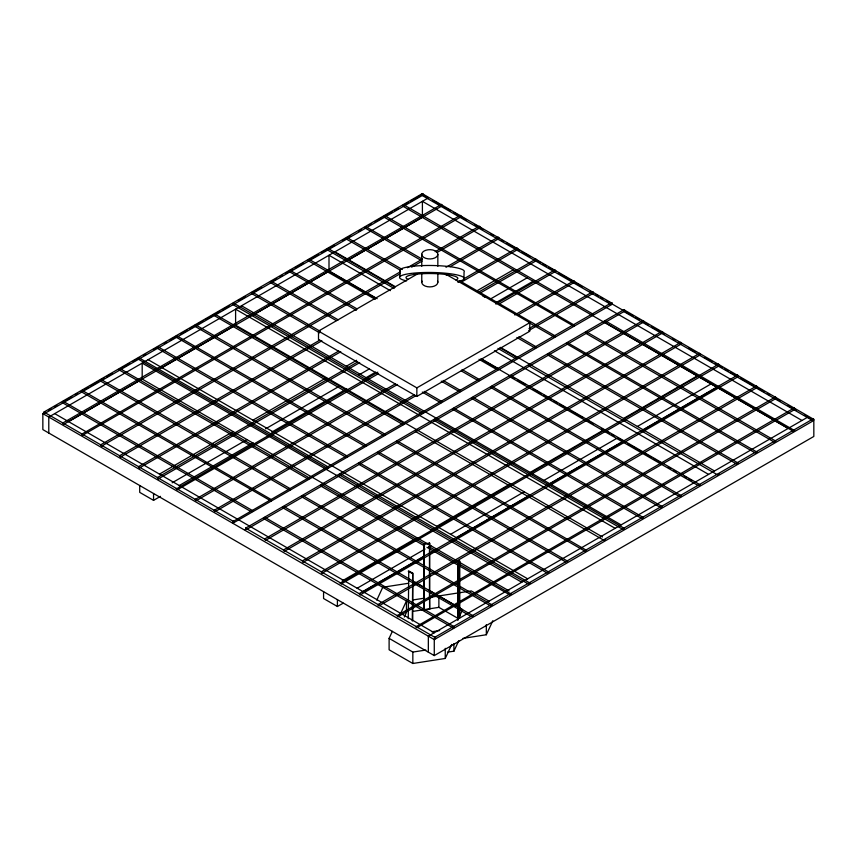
<?xml version="1.0" encoding="UTF-8"?>
<svg xmlns="http://www.w3.org/2000/svg" width="857" height="857" viewBox="0 0 857 857"><rect width="100%" height="100%" fill="white"/><g stroke="black" fill="none" stroke-linecap="round" stroke-linejoin="round"><path stroke-width="1.29" d="M399.791 276.8L399.908 269.805M463.937 279.071L464.055 272.087A32.287 5.453 0.9 0 0 431.457 265.488A32.287 5.453 0.9 0 0 400.048 271.23M101.276 380.058L101.008 379.469L100.226 380.154M176.917 336.383L176.66 335.794L175.878 336.48M213.629 315.022L214.604 313.994L403.818 423.272M246.034 528.362L245.241 529.744L246.034 528.362L435.163 637.544L434.36 638.936L435.163 637.544M265.102 517.992L264.834 517.403L264.063 518.089M328.22 249.023L327.524 248.626L327.181 249.783L394.156 288.488M377.455 452.946L378.43 451.928L567.645 561.196M492.047 386.957L491.789 386.378L491.007 387.064M516.235 358.697L517.296 357.755L516.396 359.062M528.758 583.981L529.872 583.167M567.698 343.282L567.43 342.693L566.659 343.389M755.713 452.946L756.774 452.003M794.653 430.632L605.374 320.893L604.431 321.739M81.811 434.145L460.23 215.396L461.195 216.414L460.627 216.093M82.925 434.96L81.972 433.781M158.17 478.87L157.624 477.456L357.744 361.922M158.577 478.635L157.624 477.456M176.392 488.918L377.808 372.174M176.542 488.372L177.345 489.765L378.612 373.556M195.364 500.027L195.45 499.288L395.57 383.754M195.45 499.288L196.253 500.681L397.53 384.482M214.614 511.458L214.368 510.215L414.477 394.681M233.115 521.495L611.534 302.746L612.327 303.207L612.337 304.139L234.079 522.524C233.554 520.403 230.929 523.584 234.079 522.524M246.752 529.208L245.798 528.03L246.355 529.444M264.567 539.503L265.263 539.096L265.52 540.338M283.538 550.612L283.624 549.873L661.883 331.488L662.686 331.948L662.686 332.88L284.428 551.255L283.624 549.873M302.939 562.138L302.542 560.789L680.79 342.404L681.744 343.582M321.857 573.054L321.45 571.705L699.708 353.33L700.597 354.627M322.403 572.883L321.568 571.673M340.218 583.178L718.616 364.246L719.516 365.553M340.368 582.631L341.257 583.928L719.419 365.639L718.616 365.168M359.276 593.547L360.079 594.94L738.338 376.555L738.338 375.623L737.534 375.162L359.19 593.633M378.312 605.567L378.194 604.464L756.442 386.078L757.245 386.55L757.245 387.471L378.998 605.856M396.941 615.755L775.36 397.005L776.324 398.023L775.36 397.005M398.055 616.569L397.102 615.38M415.87 626.853L794.268 407.921L795.157 409.228M416.02 626.306L416.909 627.613M478.977 226.677L479.545 226.355L480.091 227.491M434.928 637.222L435.731 638.615L434.928 637.222L813.186 418.837L814.075 419.491L813.732 420.251M497.906 237.785L498.453 237.271L498.945 238.535L450.279 266.666M516.878 248.894L517.371 248.187L517.864 249.462L461.087 282.264M495.796 304.053L554.79 269.987L555.69 271.294M573.558 281.46L574.254 281.053L574.597 282.21L517.832 315.022M590.344 291.434C591.823 294.669 593.076 290.02 593.505 293.137M642.804 320.936L643.371 320.604L643.918 321.75M661.733 332.034L661.883 331.488M680.704 343.143L680.79 342.404M737.384 375.709L737.534 375.162M756.442 387.01L756.442 386.078M156.917 347.588L157.859 346.753L346.989 455.945L346.989 456.867L346.185 457.338L157.056 348.146M320.743 485.523L321.686 484.676L424.322 543.938M328.22 467.408L327.824 468.104M403.872 423.733L403.176 424.601M459.513 391.274L460.552 390.513L443.165 380.444M479.524 380.058L478.688 380.937M498.378 369.324L498.292 368.585L480.991 358.601M535.164 347.588L536.203 346.839L518.817 336.758M548.726 354.391L548.523 353.62L547.752 354.305M472.036 616.558L473.075 615.797M555.175 336.383L554.908 336.93M624.378 310.716L624.175 309.945L623.393 310.63M547.687 572.872L548.726 572.122M623.339 529.197L624.378 528.437M643.35 517.992L642.311 518.742M698.991 485.523L700.03 484.762M774.642 441.848L775.681 441.087M441.719 205.83L442.266 205.316L441.43 204.437L63.064 422.855L63.064 423.787M535.732 259.285L536.846 260.089L536.278 259.767M376.791 600.114L382.758 587.259L408.682 583.242M451.757 644.432L445.244 658.465L412.838 663.479L389.11 649.788L389.11 638.369L392.367 631.352M400.508 613.816L406.475 600.95L406.475 612.369L404.311 617.04M457.659 619.611L457.659 564.238L459.106 561.121L459.781 561.228L459.781 617.918M458.334 619.718L458.334 564.345L459.781 561.228M457.724 620.157L462.062 610.805M447.44 652.177L453.921 651.17L458.806 640.65M462.994 638.358L486.326 634.748L492.839 620.714M82.304 391.167L81.319 391.735L82.208 390.428L271.337 499.62L271.219 500.713M119.144 369.238L120.034 368.585L309.248 477.863M232.622 303.721L233.511 303.078L422.64 412.26L422.522 413.363L421.687 413.449M383.925 216.371L384.814 215.718L573.944 324.91L573.826 326.014M251.53 511.19L252.515 510.622M252.515 511.275L251.53 511.843M402.833 205.455L403.722 204.802L592.937 314.08M270.448 500.274L271.337 499.62M289.355 489.347C290.705 487.14 290.437 491.211 289.28 489.722M282.971 507.173L283.86 506.519L472.989 615.712M327.181 467.515L328.167 466.947M346.099 456.588L346.989 455.945M339.704 474.414L340.604 473.76L529.722 582.953M384.9 434.842L384.011 435.495L384.814 434.103L195.685 324.91L194.882 325.381L194.882 326.303L382.854 434.831M402.833 423.84L403.722 423.187M421.74 412.913L422.64 412.26M460.552 391.167L459.781 391.853M478.485 380.154L479.47 379.587M536.203 347.492L535.218 348.06M554.136 336.48L555.111 335.912M573.044 325.564L573.944 324.91M453.182 627.281L454.167 626.713L453.824 627.87M491.007 605.438L491.993 604.871M509.926 594.522L510.976 594.244M566.659 561.764L567.548 561.11M642.311 518.089L643.296 517.521M661.218 507.173L662.279 506.883M680.137 496.257L681.026 495.603L680.908 496.696M717.962 474.414L718.948 473.846M736.87 463.498C738.016 461.387 738.231 464.997 736.816 464.023M793.614 430.739L794.503 430.085M138.952 358.601L137.998 358.847L138.695 357.648L328.07 466.861M290.255 271.24L289.302 271.498L289.998 270.298L357.133 308.938M365.896 227.566L364.953 227.823L365.65 226.623L422.405 259.264M309.163 478.709L308.209 478.967L309.163 477.778M378.43 452.85L377.53 453.235M454.081 409.175L453.128 409.432L453.824 408.221L643.2 517.435M529.722 365.5L528.78 365.757L529.819 364.654M592.851 314.915L591.898 315.172L592.851 313.994M63.182 402.447L62.325 402.372L63.182 401.312L252.429 510.536M271.219 282.339L270.373 282.264L271.219 281.203L338.226 319.854M346.871 238.664L346.024 238.589L346.871 237.528L402.34 269.516M422.522 194.978L421.665 194.903L422.522 193.843L611.759 303.078L611.084 304.503L611.759 303.078M302.66 496.696L301.803 496.621L302.66 495.56L491.897 604.796M365.778 446.122L364.953 445.865L366.046 445.233M441.43 402.447L440.744 402.736L422.297 392.088M510.697 376.587L509.851 376.512L510.697 375.452L699.944 484.676M586.349 332.912L585.492 332.837L586.349 331.777L775.596 441.001M605.256 540.381L604.431 540.124L605.524 539.482M44.146 411.938L44.95 413.331L423.208 194.946L423.208 194.014L422.405 193.553L44.146 411.938L44.146 412.87M400.487 271.723L100.89 444.697L101.576 446.122M319.918 340.079L119.798 455.613L119.712 456.353M120.483 457.038L119.798 455.613M422.405 193.553L422.255 194.1M138.62 466.615L338.826 350.995M139.402 467.965L138.716 466.529M441.312 204.48L441.226 205.219M442.116 205.862L63.868 424.247L63.064 422.855M554.79 269.987L555.764 271.016M625.021 310.673L624.175 309.613L624.175 310.748M718.616 364.246L719.591 365.264M813.186 418.837L813.089 419.576M44.136 413.513L43.439 413.106L44.264 412.228L233.511 521.452M119.787 369.828L119.091 369.774M195.428 326.153L194.882 326.303M283.613 507.762L282.971 507.826M359.265 464.087L358.569 463.691L359.394 462.812L548.641 572.037M498.035 369.828L497.339 369.431L498.292 368.585M434.906 420.412L434.21 420.005L435.045 419.127L624.292 528.362M573.687 326.153L384.011 217.11M408.264 618.69L408.757 570.944L412.763 573.194L412.763 620.65M412.281 620.939L412.763 573.194M42.85 413.62L434.274 639.601L813.829 420.466L813.829 436.449L434.274 655.584L42.85 429.593L42.85 413.62L45.164 412.281M48.635 410.278L50.949 408.939M54.419 406.936L56.733 405.597M64.832 400.926L71.784 396.909M75.255 394.906L77.569 393.577M84.511 389.56L87.982 387.557M90.296 386.228L98.394 381.547M100.708 380.208L104.179 378.205M106.493 376.866L112.278 373.534M121.544 368.189L129.643 363.507M133.114 361.504L138.898 358.162M143.526 355.494L145.84 354.155M153.939 349.474L156.253 348.146M164.351 343.464L166.665 342.125M170.147 340.122L174.774 337.454M180.559 334.112L187.501 330.106M189.815 328.767L193.286 326.763M197.913 324.096L203.698 320.754M206.012 319.415L212.954 315.408M216.425 313.405L219.895 311.402M222.22 310.063L229.162 306.056M238.417 300.711L245.359 296.704M253.458 292.023L261.556 287.341M273.137 280.668L276.607 278.664M280.078 276.661L282.392 275.322M285.863 273.319L292.805 269.302M295.119 267.973L303.217 263.292M311.316 258.621L318.258 254.604M321.729 252.601L334.466 245.252M342.564 240.581L344.878 239.242M348.349 237.239L350.663 235.9M358.762 231.229L361.076 229.89M369.174 225.209L371.488 223.881M374.97 221.867L381.911 217.86M385.382 215.857L392.324 211.85M394.638 210.511L398.109 208.508M405.05 204.502L408.521 202.498M410.835 201.159L422.405 194.475M68.528 421.623L119.166 392.377M121.469 391.049L142.187 379.094L509.09 590.923M161.93 367.696L234.443 325.831M255.343 313.769L329.002 271.23L345.114 280.539M348.745 259.832L422.405 217.303M83.932 434.499L461.034 216.789M407.418 267.716L422.458 259.039M435.185 251.69L479.138 226.312M400.133 273.779L101.694 446.09L100.89 444.697M411.692 267.105L422.105 261.096M437.145 252.408L479.941 227.705M445.319 273.908L529.787 322.671L529.787 331.231L416.856 396.427L318.504 339.651L318.504 331.091L417.605 273.876M446.004 267.288L498.056 237.228M120.601 457.006L321.878 340.797M457.97 282.21L460.284 280.871M463.755 278.868L516.964 248.155M139.52 467.922L340.786 351.724M159.456 474.125L233.125 431.596M252.869 420.198L326.528 377.669M346.271 366.271L356.63 360.283M476.513 291.069L513.343 269.805M478.045 292.462L535.882 259.071M158.427 478.838L359.704 362.64M480.006 293.18L535.529 261.128M172.15 482.78L246.966 439.577M265.552 428.854L340.368 385.65M358.965 374.916L369.324 368.938M490.354 299.061L527.184 277.797M139.712 485.523L139.712 492.368L153.553 500.359L160.495 496.353M179.017 485.662L253.072 442.898M271.594 432.217L346.806 388.789M365.318 378.098L375.741 372.088M496.085 302.596L533.118 281.225M498.913 304.106L554.436 272.044M514.714 314.969L573.708 280.914M318.504 331.091L416.856 387.867L529.787 322.671M528.994 328.563L592.616 291.83M215.171 511.597L416.438 395.398M528.64 330.62L593.419 293.223M245.798 528.03L624.057 309.645M247.759 528.748L624.86 311.037M264.717 538.946L642.964 320.572M266.677 539.674L642.611 322.628M303.346 562.181L681.594 343.796M322.253 573.097L699.355 355.387M342.157 580.928L416.973 537.735M436.716 526.337L510.376 483.809M530.119 472.411L603.789 429.882L601.475 428.543M623.532 418.484L697.191 375.955M357.144 588.256L425.061 549.048M428.511 547.055L430.814 545.727M450.557 534.329L524.216 491.8M543.959 480.402L616.472 438.538M637.372 426.475L711.031 383.947M323.571 591.662L323.571 598.518L337.401 606.499L343.186 603.167M362.865 591.801L375.591 584.453M377.905 583.124L395.259 573.097M398.741 571.094L424.194 556.397M429.978 553.054L436.92 549.048M456.599 537.693L470.482 529.669M472.796 528.33L527.184 496.931M550.333 483.573L602.407 453.503M604.721 452.175L622.075 442.148M644.057 429.453L659.108 420.776M661.422 419.437L678.776 409.41M681.09 408.082L716.966 387.364M397.905 616.772L776.163 398.387M416.823 627.688L795.071 409.314M252.022 293.501L251.476 292.998L252.312 292.119L320.464 331.434M567.152 344.086L754.728 452.646M270.941 500.97L81.404 391.82M510.418 595.219L426.979 547.323M498.742 238.664L498.313 238.471M517.767 249.537L517.221 249.398M574.511 282.296L573.708 281.835M612.337 304.139L611.437 303.485M662.686 332.88L662 332.591M214.368 510.215L215.332 511.233L214.196 510.579M233.275 521.131L234.25 522.149M302.542 560.789L303.507 561.806L302.371 561.153M378.194 604.464L379.158 605.492L378.023 604.828M424.076 543.734L429.657 543.284L429.657 609.198L424.258 610.034L424.076 543.734L424.076 609.648M424.258 544.12L429.657 543.284M412.956 599.954L424.622 598.143M431.103 597.147L471.286 590.923L489.368 601.357M412.956 611.362L438.88 607.356L458.088 618.443M431.885 631.748L439.662 630.548M389.11 638.369L412.838 652.07L425.8 650.056M176.231 337.24L363.946 445.747M554.479 337.24L528.855 322.575M491.35 387.825L679.076 496.321M441.698 401.558L440.862 401.633L440.744 402.736M82.658 435.206L82.09 434.874M457.659 564.238L458.334 564.345M365.103 228.037L421.601 260.657M604.688 322.318L793.7 431.478M377.198 298.675L309.163 259.392L308.359 259.864L308.359 260.785L375.248 299.404M813.582 419.534L813.014 419.212L812.468 420.348M289.452 271.712L356.33 310.32M736.966 464.237L547.837 355.044M213.918 315.419L402.919 424.579M662.118 506.519L472.989 397.327L472.186 397.798L472.186 398.719L661.315 507.912M416.341 430.171L415.452 431.478L603.424 540.006M586.617 550.408L397.337 441.001L396.534 441.473L396.534 442.394L584.506 550.922M586.467 550.194L585.577 551.501M408.264 571.233L412.281 573.483M624.292 309.977L813.411 419.169M643.371 321.268L643.939 321.589M661.711 331.852L662.847 332.505M680.629 342.779L681.197 343.1M699.537 353.695L700.672 354.348M737.363 375.527L737.931 375.859M756.281 386.453L756.849 386.775M479.545 227.009L480.113 227.341M497.885 237.603L499.02 238.257M516.803 248.519L517.939 249.173M573.537 281.278L574.672 281.932M592.455 292.194L593.023 292.526M794.675 408.618L795.242 408.939M423.401 195.053L428.339 197.903L48.785 417.038L48.785 433.021M432.967 200.581L441.066 205.251M443.38 206.591L450.332 210.597M453.803 212.6L457.274 214.604M461.902 217.282L466.529 219.949M474.628 224.63L476.942 225.959M480.413 227.973L482.727 229.301M490.825 233.982L493.139 235.321M496.61 237.325L498.924 238.653M501.249 239.992L503.562 241.331M507.033 243.334L513.975 247.341M517.446 249.344L519.76 250.683M522.074 252.022L530.172 256.693M537.114 260.71L540.585 262.713M542.899 264.042L546.37 266.045M548.684 267.384L552.165 269.387M559.107 273.394L571.833 280.753M575.304 282.756L582.246 286.763M596.129 294.776L598.443 296.115M600.757 297.454L603.082 298.782M606.552 300.796L608.866 302.125M611.18 303.464L633.162 316.158M635.476 317.497L638.947 319.5M643.575 322.168L648.203 324.846M651.684 326.849L664.411 334.198M672.509 338.869L674.823 340.208M678.294 342.211L680.608 343.55M688.707 348.231L695.648 352.238M704.915 357.583L711.856 361.59M715.327 363.593L722.269 367.599M724.583 368.938L728.054 370.942M730.368 372.281L736.152 375.623M740.78 378.291L753.517 385.639M756.988 387.643L763.93 391.649M767.401 393.652L769.715 394.991M777.813 399.673L780.127 401.001M788.226 405.682L796.324 410.364M804.434 415.034L806.748 416.373M810.861 418.752L807.905 417.038L428.339 636.173L428.339 652.156M623.489 311.37L811.461 419.887M421.837 195.278L609.809 303.796M801.97 420.466L422.405 201.331L422.405 215.975M402.919 206.194L735.21 397.894M737.513 399.223L788.161 428.468M585.663 333.202L774.792 442.394M567.548 342.736L756.677 451.928M459.309 280.571L555.025 335.826M482.727 295.944L485.03 297.272M548.641 353.652L737.77 462.844M346.185 238.953L400.39 270.244M516.857 337.487L534.157 347.471M334.937 251.829L395.109 286.57M500.413 347.374L714.492 470.964M328.07 248.476L394.959 287.095M499.899 347.685L517.2 357.669M528.93 365.96L718.048 475.153M497.949 348.413L515.25 358.397M390.331 290.662L329.002 255.257L329.002 269.901M494.478 350.792L708.557 474.392M348.574 282.531L376.202 298.482M482.352 359.769L510.108 375.795M512.422 377.134L514.736 378.462M518.206 380.465L525.148 384.472M533.236 389.153L541.335 393.824M543.649 395.163L547.12 397.166M549.433 398.494L551.747 399.833M554.061 401.172L557.521 403.176M559.835 404.504L566.777 408.51M570.248 410.514L582.974 417.862M588.748 421.205L593.376 423.872M607.249 431.874L609.552 433.214M611.855 434.542L614.169 435.87M617.629 437.873L623.382 441.194M627.988 443.851L640.65 451.157M645.257 453.824L651.009 457.145M653.313 458.474L660.211 462.459M668.278 467.108L670.581 468.436M674.031 470.439L676.334 471.768M684.389 476.417L686.693 477.745M688.996 479.074L691.299 480.402M510.011 376.876L697.984 485.405M479.031 359.329L496.332 369.313M491.897 386.411L681.026 495.603M462.073 369.517L479.374 379.512M461.28 370.91L477.424 380.229M270.533 282.628L336.265 320.582M441.205 381.161L458.506 391.156M424.247 391.36L441.548 401.344M453.278 409.635L641.25 518.164M251.626 293.544L319.661 332.827M241.524 305.756L621.089 524.902M434.36 420.562L622.332 529.08M232.708 304.471L420.68 412.988M615.155 528.319L235.6 309.184L235.6 325.167L602.492 536.985M176.778 335.826L365.896 445.019M377.626 453.31L565.599 561.838M358.708 464.237L546.68 572.755M148.122 359.683L527.676 578.829M339.8 475.153L527.773 583.681M138.148 359.062L327.278 468.254M521.752 582.246L142.187 363.111L142.187 379.094M428.939 546.605L510.815 593.869M320.882 486.069L424.676 545.995M119.23 369.978L307.202 478.506M101.126 379.512L290.244 488.694M301.975 496.996L491.104 606.178M100.323 380.904L288.295 489.422M415.163 582.246L424.204 587.463M428.714 590.066L462.609 609.638M283.056 507.912L471.039 616.44M264.952 517.435L454.081 626.628M264.149 518.828L453.278 628.02M62.497 402.736L250.469 511.265M54.709 413.62L434.274 632.755M246.205 528.726L246.773 529.058M265.113 539.642L265.681 539.974M283.463 550.237L284.599 550.89M321.289 572.08L322.425 572.733M340.197 582.996L341.332 583.649M359.683 594.244L360.251 594.565M397.509 616.076L398.077 616.408M415.849 626.671L416.984 627.324M434.767 637.587L435.902 638.24M157.463 477.82L158.599 478.474M176.371 488.736L177.506 489.39M195.289 499.663L196.424 500.317M775.478 398.098L775.189 397.369M429.657 609.198L429.475 592.99M486.326 624.603L486.326 634.748M459.106 561.121L459.106 616.494M453.921 643.564L453.921 651.17M445.244 648.321L445.244 658.465M438.88 597.211L438.88 607.356M437.841 254.304A8.034 4.639 0 0 1 425.779 258.332A8.034 4.639 0 0 1 425.779 250.287A8.034 4.639 0 0 1 437.841 254.304L437.841 266.291M437.841 274.283L437.841 282.274M434.274 639.601L434.274 655.584M429.475 542.899L429.475 546.852M429.475 549.487L429.475 590.355M421.762 254.304L421.762 266.291M421.762 272.954L421.762 282.274M416.856 387.867L416.856 396.427M412.838 652.07L412.838 663.479M337.401 599.654L337.401 606.499M153.553 493.514L153.553 500.359M437.563 281.075A8.034 4.639 0 0 1 429.796 286.913A8.034 4.639 0 0 1 422.03 281.075M448.04 274.647A25.935 4.381 0.9 0 1 445.833 274.872M416.481 274.208A25.935 4.381 0.9 0 1 413.899 273.801M408.05 279.286A25.935 4.381 0.9 0 1 431.51 273.554A25.935 4.381 0.9 0 1 455.945 279.95M406.572 280.925A32.287 5.453 0.9 0 1 409.667 273.619A32.287 5.453 0.9 0 1 453.289 274.197A32.287 5.453 0.9 0 1 457.799 281.599"/></g></svg>
